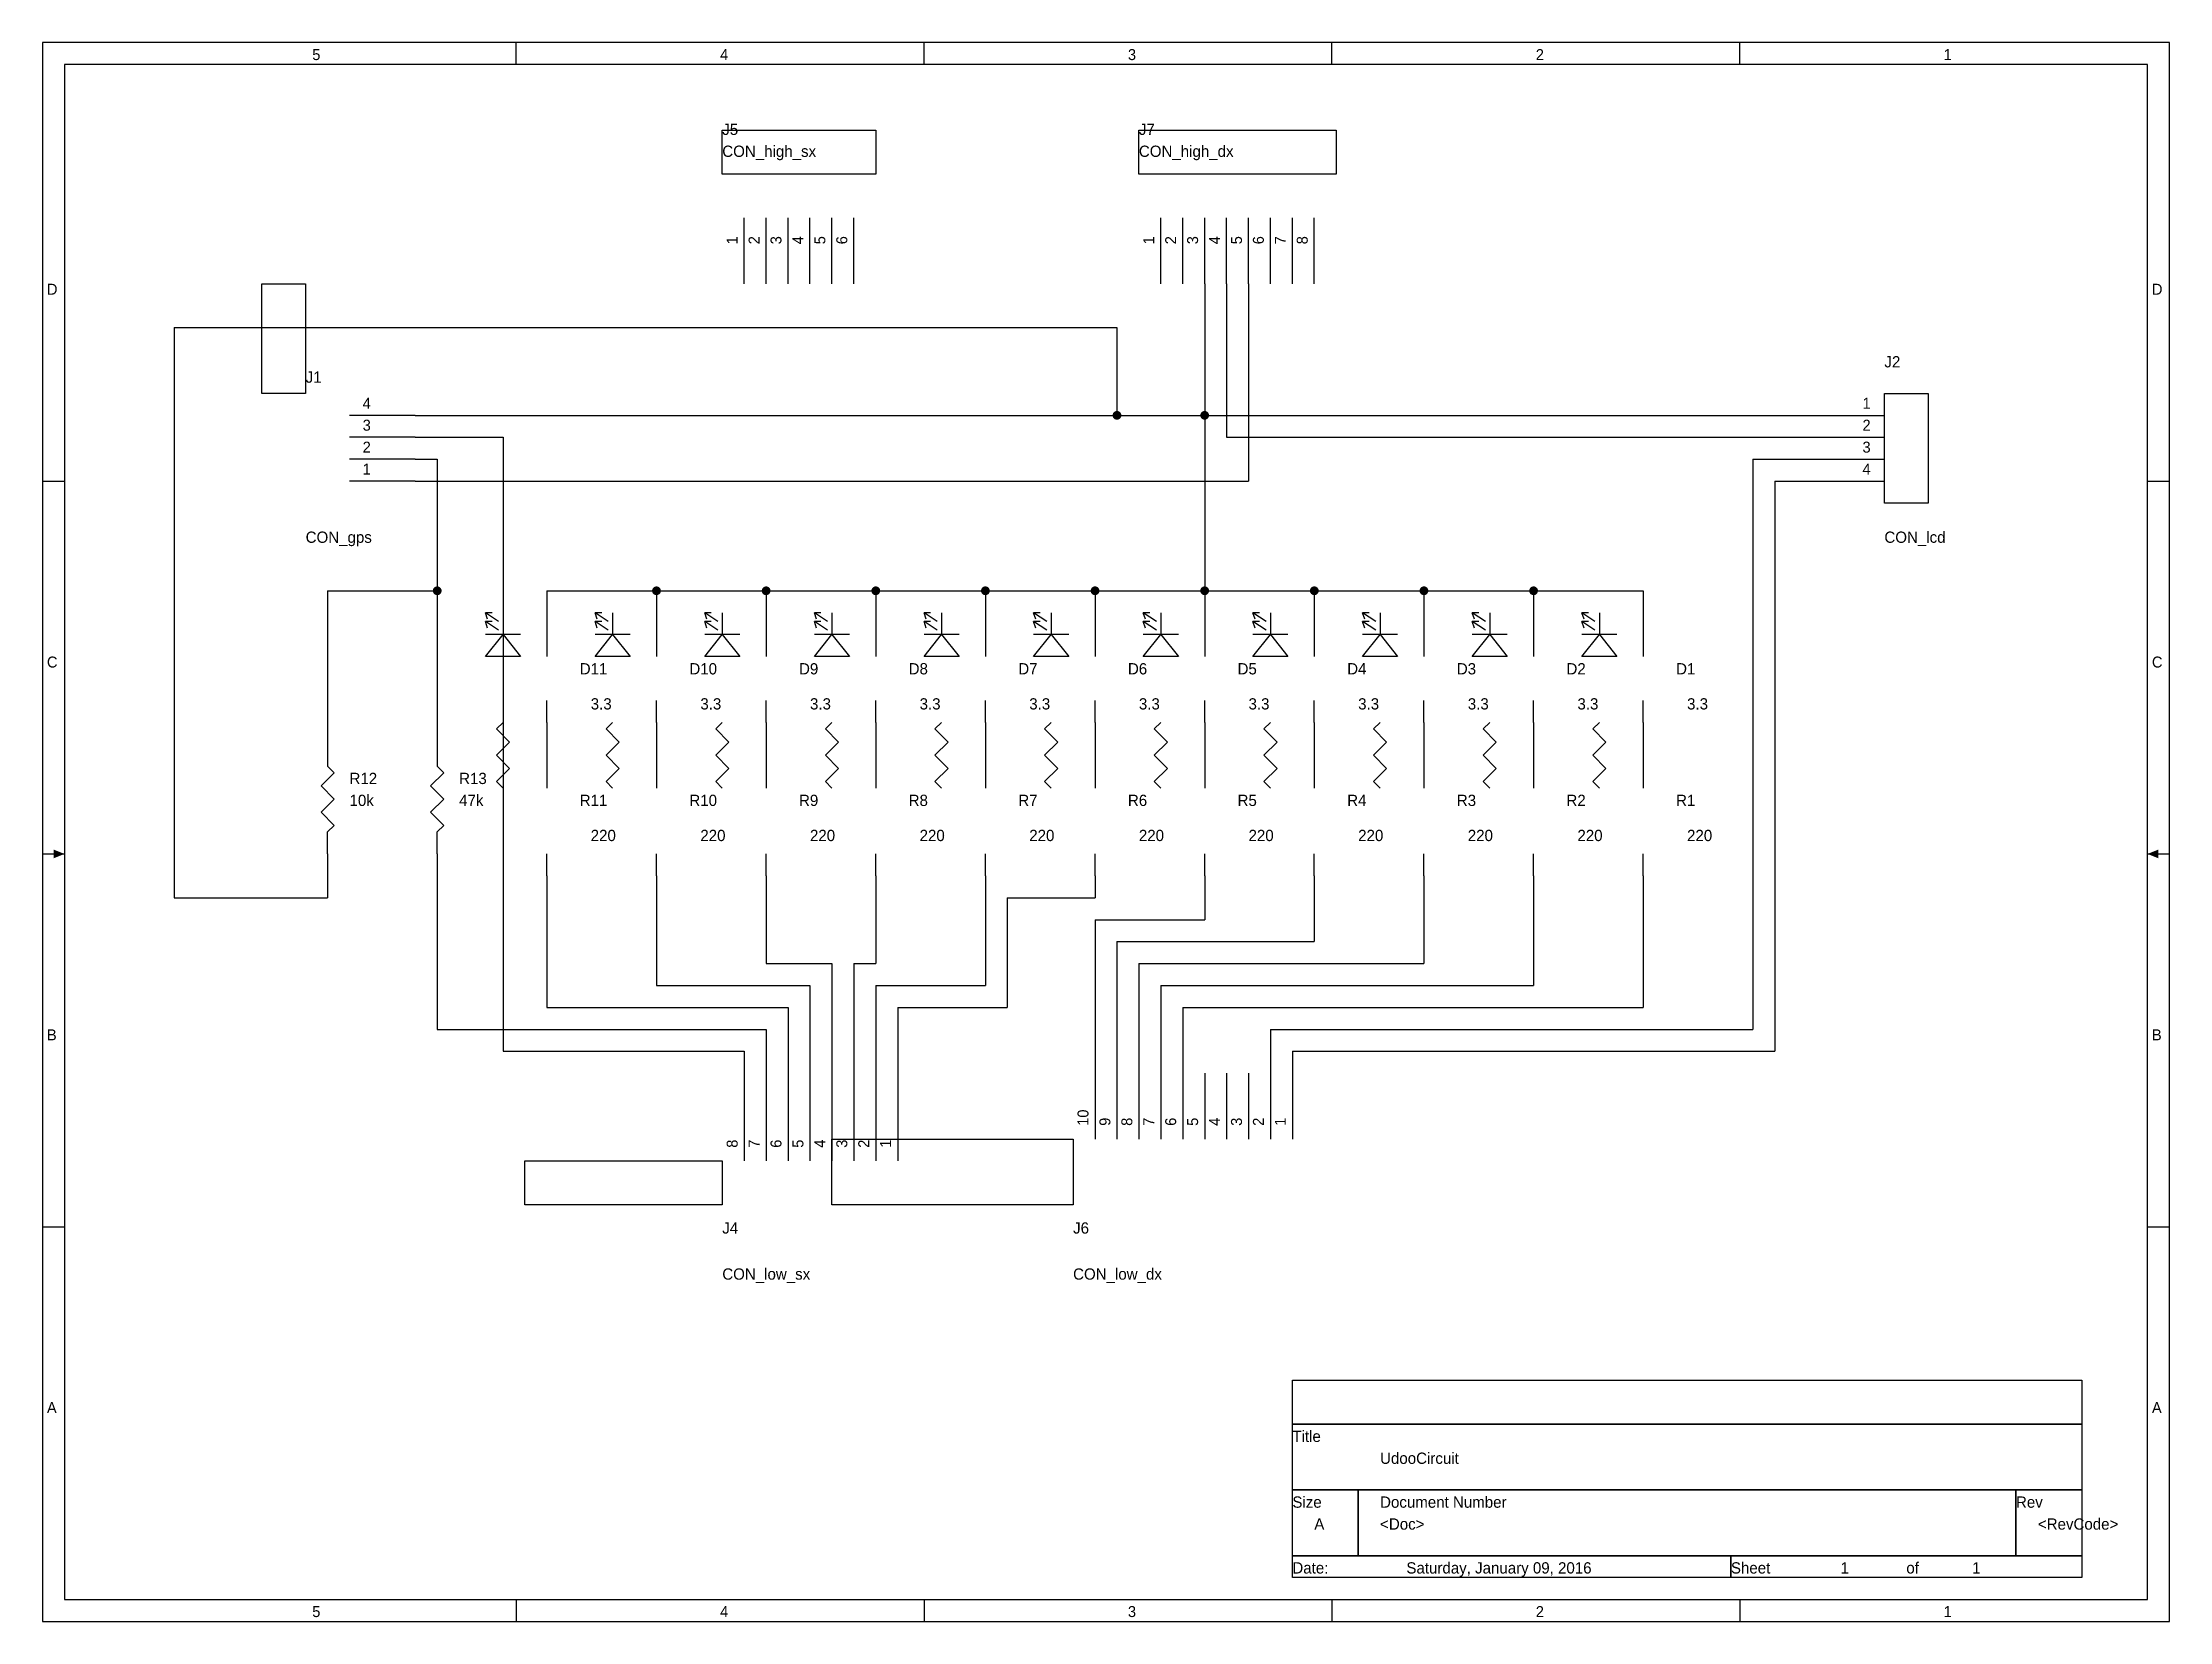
# Model space of a CAD drawing. Extents: x -0.1 to 9.6, y 0.1 to 7.3.
import ezdxf

# ---------------------------------------------------------------- set-up
doc = ezdxf.new("R2010")
doc.units = 0

msp = doc.modelspace()

# ---------------------------------------------------------------- linework, layer by layer
at = {"layer": 'PARTS'}
for p, q in [((3.1, 6.2), (3.1, 6.5)), ((3.2, 6.2), (3.2, 6.5)), ((3.3, 6.2), (3.3, 6.5)), ((3.4, 6.2), (3.4, 6.5)), ((3.5, 6.2), (3.5, 6.5)), ((3.6, 6.2), (3.6, 6.5)), ((5, 6.2), (5, 6.5)), ((5.1, 6.2), (5.1, 6.5)), ((5.2, 6.2), (5.2, 6.5)), ((5.3, 6.2), (5.3, 6.5)), ((5.4, 6.2), (5.4, 6.5)), ((5.5, 6.2), (5.5, 6.5)), ((5.6, 6.2), (5.6, 6.5)), ((5.7, 6.2), (5.7, 6.5)), ((1.6, 5.6), (1.3, 5.6)), ((8, 5.6), (8.3, 5.6)), ((1.6, 5.5), (1.3, 5.5)), ((8, 5.5), (8.3, 5.5)), ((1.6, 5.4), (1.3, 5.4)), ((8, 5.4), (8.3, 5.4)), ((1.6, 5.3), (1.3, 5.3)), ((8, 5.3), (8.3, 5.3)), ((2.2, 4.6), (2.2, 4.5)), ((2.7, 4.6), (2.7, 4.5)), ((3.2, 4.6), (3.2, 4.5)), ((3.7, 4.6), (3.7, 4.5)), ((4.2, 4.6), (4.2, 4.5)), ((4.7, 4.6), (4.7, 4.5)), ((5.2, 4.6), (5.2, 4.5)), ((5.7, 4.6), (5.7, 4.5)), ((6.2, 4.6), (6.2, 4.5)), ((6.7, 4.6), (6.7, 4.5)), ((7.2, 4.6), (7.2, 4.5)), ((2.2, 4.2), (2.2, 4.3)), ((2.7, 4.2), (2.7, 4.3)), ((3.2, 4.2), (3.2, 4.3)), ((3.7, 4.2), (3.7, 4.3)), ((4.2, 4.2), (4.2, 4.3)), ((4.7, 4.2), (4.7, 4.3)), ((5.2, 4.2), (5.2, 4.3)), ((5.7, 4.2), (5.7, 4.3)), ((6.2, 4.2), (6.2, 4.3)), ((6.7, 4.2), (6.7, 4.3)), ((7.2, 4.2), (7.2, 4.3)), ((1.2, 4.1), (1.2, 4)), ((1.7, 4.1), (1.7, 4)), ((2.2, 4), (2.2, 3.9)), ((2.7, 4), (2.7, 3.9)), ((3.2, 4), (3.2, 3.9)), ((3.7, 4), (3.7, 3.9)), ((4.2, 4), (4.2, 3.9)), ((4.7, 4), (4.7, 3.9)), ((5.2, 4), (5.2, 3.9)), ((5.7, 4), (5.7, 3.9)), ((6.2, 4), (6.2, 3.9)), ((6.7, 4), (6.7, 3.9)), ((7.2, 4), (7.2, 3.9)), ((1.2, 3.6), (1.2, 3.7)), ((1.7, 3.6), (1.7, 3.7)), ((2.2, 3.5), (2.2, 3.6)), ((2.7, 3.5), (2.7, 3.6)), ((3.2, 3.5), (3.2, 3.6)), ((3.7, 3.5), (3.7, 3.6)), ((4.2, 3.5), (4.2, 3.6)), ((4.7, 3.5), (4.7, 3.6)), ((5.2, 3.5), (5.2, 3.6)), ((5.7, 3.5), (5.7, 3.6)), ((6.2, 3.5), (6.2, 3.6)), ((6.7, 3.5), (6.7, 3.6)), ((7.2, 3.5), (7.2, 3.6)), ((4.7, 2.6), (4.7, 2.3)), ((4.8, 2.6), (4.8, 2.3)), ((4.9, 2.6), (4.9, 2.3)), ((5, 2.6), (5, 2.3)), ((5.1, 2.6), (5.1, 2.3)), ((5.2, 2.6), (5.2, 2.3)), ((5.3, 2.6), (5.3, 2.3)), ((5.4, 2.6), (5.4, 2.3)), ((5.5, 2.6), (5.5, 2.3)), ((5.6, 2.6), (5.6, 2.3)), ((3.1, 2.5), (3.1, 2.2)), ((3.2, 2.5), (3.2, 2.2)), ((3.3, 2.5), (3.3, 2.2)), ((3.4, 2.5), (3.4, 2.2)), ((3.5, 2.5), (3.5, 2.2)), ((3.6, 2.5), (3.6, 2.2)), ((3.7, 2.5), (3.7, 2.2)), ((3.8, 2.5), (3.8, 2.2))]:
    msp.add_line(p, q, dxfattribs=at)
for points in [[(3, 6.7), (3, 6.9), (3.7, 6.9), (3.7, 6.7)], [(4.9, 6.7), (4.9, 6.9), (5.8, 6.9), (5.8, 6.7)], [(1.1, 5.7), (0.9, 5.7), (0.9, 6.2), (1.1, 6.2)], [(8.3, 5.7), (8.5, 5.7), (8.5, 5.2), (8.3, 5.2)], [(4.6, 2.3), (4.6, 2), (3.5, 2), (3.5, 2.3)], [(3, 2.2), (3, 2), (2.1, 2), (2.1, 2.2)]]:
    msp.add_lwpolyline(points, close=True, dxfattribs=at)
for points in [[(1.98, 4.66), (1.92, 4.7)], [(1.93, 4.67), (1.92, 4.7)], [(1.95, 4.7), (1.92, 4.7)], [(1.98, 4.62), (1.92, 4.66)], [(1.93, 4.63), (1.92, 4.66)], [(1.95, 4.66), (1.92, 4.66)], [(2, 4.7), (2, 4.6)], [(2.48, 4.66), (2.42, 4.7)], [(2.43, 4.67), (2.42, 4.7)], [(2.45, 4.7), (2.42, 4.7)], [(2.48, 4.62), (2.42, 4.66)], [(2.43, 4.63), (2.42, 4.66)], [(2.45, 4.66), (2.42, 4.66)], [(2.5, 4.7), (2.5, 4.6)], [(2.98, 4.66), (2.92, 4.7)], [(2.93, 4.67), (2.92, 4.7)], [(2.95, 4.7), (2.92, 4.7)], [(2.98, 4.62), (2.92, 4.66)], [(2.93, 4.63), (2.92, 4.66)], [(2.95, 4.66), (2.92, 4.66)], [(3, 4.7), (3, 4.6)], [(3.48, 4.66), (3.42, 4.7)], [(3.43, 4.67), (3.42, 4.7)], [(3.45, 4.7), (3.42, 4.7)], [(3.48, 4.62), (3.42, 4.66)], [(3.43, 4.63), (3.42, 4.66)], [(3.45, 4.66), (3.42, 4.66)], [(3.5, 4.7), (3.5, 4.6)], [(3.98, 4.66), (3.92, 4.7)], [(3.93, 4.67), (3.92, 4.7)], [(3.95, 4.7), (3.92, 4.7)], [(3.98, 4.62), (3.92, 4.66)], [(3.93, 4.63), (3.92, 4.66)], [(3.95, 4.66), (3.92, 4.66)], [(4, 4.7), (4, 4.6)], [(4.48, 4.66), (4.42, 4.7)], [(4.43, 4.67), (4.42, 4.7)], [(4.45, 4.7), (4.42, 4.7)], [(4.48, 4.62), (4.42, 4.66)], [(4.43, 4.63), (4.42, 4.66)], [(4.45, 4.66), (4.42, 4.66)], [(4.5, 4.7), (4.5, 4.6)], [(4.98, 4.66), (4.92, 4.7)], [(4.93, 4.67), (4.92, 4.7)], [(4.95, 4.7), (4.92, 4.7)], [(4.98, 4.62), (4.92, 4.66)], [(4.93, 4.63), (4.92, 4.66)], [(4.95, 4.66), (4.92, 4.66)], [(5, 4.7), (5, 4.6)], [(5.48, 4.66), (5.42, 4.7)], [(5.43, 4.67), (5.42, 4.7)], [(5.45, 4.7), (5.42, 4.7)], [(5.48, 4.62), (5.42, 4.66)], [(5.43, 4.63), (5.42, 4.66)], [(5.45, 4.66), (5.42, 4.66)], [(5.5, 4.7), (5.5, 4.6)], [(5.98, 4.66), (5.92, 4.7)], [(5.93, 4.67), (5.92, 4.7)], [(5.95, 4.7), (5.92, 4.7)], [(5.98, 4.62), (5.92, 4.66)], [(5.93, 4.63), (5.92, 4.66)], [(5.95, 4.66), (5.92, 4.66)], [(6, 4.7), (6, 4.6)], [(6.48, 4.66), (6.42, 4.7)], [(6.43, 4.67), (6.42, 4.7)], [(6.45, 4.7), (6.42, 4.7)], [(6.48, 4.62), (6.42, 4.66)], [(6.43, 4.63), (6.42, 4.66)], [(6.45, 4.66), (6.42, 4.66)], [(6.5, 4.7), (6.5, 4.6)], [(6.98, 4.66), (6.92, 4.7)], [(6.93, 4.67), (6.92, 4.7)], [(6.95, 4.7), (6.92, 4.7)], [(6.98, 4.62), (6.92, 4.66)], [(6.93, 4.63), (6.92, 4.66)], [(6.95, 4.66), (6.92, 4.66)], [(7, 4.7), (7, 4.6)], [(1.92, 4.5), (2, 4.6)], [(2.08, 4.6), (1.92, 4.6)], [(1.94, 4.6), (1.94, 4.6)], [(1.94, 4.6), (1.94, 4.6)], [(2, 4.6), (2.08, 4.5)], [(2.42, 4.5), (2.5, 4.6)], [(2.58, 4.6), (2.42, 4.6)], [(2.44, 4.6), (2.44, 4.6)], [(2.44, 4.6), (2.44, 4.6)], [(2.5, 4.6), (2.58, 4.5)], [(2.92, 4.5), (3, 4.6)], [(3.08, 4.6), (2.92, 4.6)], [(2.94, 4.6), (2.94, 4.6)], [(2.94, 4.6), (2.94, 4.6)], [(3, 4.6), (3.08, 4.5)], [(3.42, 4.5), (3.5, 4.6)], [(3.58, 4.6), (3.42, 4.6)], [(3.44, 4.6), (3.44, 4.6)], [(3.44, 4.6), (3.44, 4.6)], [(3.5, 4.6), (3.58, 4.5)], [(3.92, 4.5), (4, 4.6)], [(4.08, 4.6), (3.92, 4.6)], [(3.94, 4.6), (3.94, 4.6)], [(3.94, 4.6), (3.94, 4.6)], [(4, 4.6), (4.08, 4.5)], [(4.42, 4.5), (4.5, 4.6)], [(4.58, 4.6), (4.42, 4.6)], [(4.44, 4.6), (4.44, 4.6)], [(4.44, 4.6), (4.44, 4.6)], [(4.5, 4.6), (4.58, 4.5)], [(4.92, 4.5), (5, 4.6)], [(5.08, 4.6), (4.92, 4.6)], [(4.94, 4.6), (4.94, 4.6)], [(4.94, 4.6), (4.94, 4.6)], [(5, 4.6), (5.08, 4.5)], [(5.42, 4.5), (5.5, 4.6)], [(5.58, 4.6), (5.42, 4.6)], [(5.44, 4.6), (5.44, 4.6)], [(5.44, 4.6), (5.44, 4.6)], [(5.5, 4.6), (5.58, 4.5)], [(5.92, 4.5), (6, 4.6)], [(6.08, 4.6), (5.92, 4.6)], [(5.94, 4.6), (5.94, 4.6)], [(5.94, 4.6), (5.94, 4.6)], [(6, 4.6), (6.08, 4.5)], [(6.42, 4.5), (6.5, 4.6)], [(6.58, 4.6), (6.42, 4.6)], [(6.44, 4.6), (6.44, 4.6)], [(6.44, 4.6), (6.44, 4.6)], [(6.5, 4.6), (6.58, 4.5)], [(6.92, 4.5), (7, 4.6)], [(7.08, 4.6), (6.92, 4.6)], [(6.94, 4.6), (6.94, 4.6)], [(6.94, 4.6), (6.94, 4.6)], [(7, 4.6), (7.08, 4.5)], [(2.08, 4.5), (1.92, 4.5)], [(2.58, 4.5), (2.42, 4.5)], [(3.08, 4.5), (2.92, 4.5)], [(3.58, 4.5), (3.42, 4.5)], [(4.08, 4.5), (3.92, 4.5)], [(4.58, 4.5), (4.42, 4.5)], [(5.08, 4.5), (4.92, 4.5)], [(5.58, 4.5), (5.42, 4.5)], [(6.08, 4.5), (5.92, 4.5)], [(6.58, 4.5), (6.42, 4.5)], [(7.08, 4.5), (6.92, 4.5)], [(1.97, 4.17), (2, 4.2)], [(2.47, 4.17), (2.5, 4.2)], [(2.97, 4.17), (3, 4.2)], [(3.47, 4.17), (3.5, 4.2)], [(3.97, 4.17), (4, 4.2)], [(4.47, 4.17), (4.5, 4.2)], [(4.97, 4.17), (5, 4.2)], [(5.47, 4.17), (5.5, 4.2)], [(5.97, 4.17), (6, 4.2)], [(6.47, 4.17), (6.5, 4.2)], [(6.97, 4.17), (7, 4.2)], [(2.03, 4.11), (1.97, 4.17)], [(1.97, 4.05), (2.03, 4.11)], [(2.53, 4.11), (2.47, 4.17)], [(2.47, 4.05), (2.53, 4.11)], [(3.03, 4.11), (2.97, 4.17)], [(2.97, 4.05), (3.03, 4.11)], [(3.53, 4.11), (3.47, 4.17)], [(3.47, 4.05), (3.53, 4.11)], [(4.03, 4.11), (3.97, 4.17)], [(3.97, 4.05), (4.03, 4.11)], [(4.53, 4.11), (4.47, 4.17)], [(4.47, 4.05), (4.53, 4.11)], [(5.03, 4.11), (4.97, 4.17)], [(4.97, 4.05), (5.03, 4.11)], [(5.53, 4.11), (5.47, 4.17)], [(5.47, 4.05), (5.53, 4.11)], [(6.03, 4.11), (5.97, 4.17)], [(5.97, 4.05), (6.03, 4.11)], [(6.53, 4.11), (6.47, 4.17)], [(6.47, 4.05), (6.53, 4.11)], [(7.03, 4.11), (6.97, 4.17)], [(6.97, 4.05), (7.03, 4.11)], [(1.2, 4), (1.23, 3.97)], [(1.7, 4), (1.73, 3.97)], [(2.03, 3.99), (1.97, 4.05)], [(1.97, 3.93), (2.03, 3.99)], [(2.53, 3.99), (2.47, 4.05)], [(2.47, 3.93), (2.53, 3.99)], [(3.03, 3.99), (2.97, 4.05)], [(2.97, 3.93), (3.03, 3.99)], [(3.53, 3.99), (3.47, 4.05)], [(3.47, 3.93), (3.53, 3.99)], [(4.03, 3.99), (3.97, 4.05)], [(3.97, 3.93), (4.03, 3.99)], [(4.53, 3.99), (4.47, 4.05)], [(4.47, 3.93), (4.53, 3.99)], [(5.03, 3.99), (4.97, 4.05)], [(4.97, 3.93), (5.03, 3.99)], [(5.53, 3.99), (5.47, 4.05)], [(5.47, 3.93), (5.53, 3.99)], [(6.03, 3.99), (5.97, 4.05)], [(5.97, 3.93), (6.03, 3.99)], [(6.53, 3.99), (6.47, 4.05)], [(6.47, 3.93), (6.53, 3.99)], [(7.03, 3.99), (6.97, 4.05)], [(6.97, 3.93), (7.03, 3.99)], [(1.23, 3.97), (1.17, 3.91)], [(1.17, 3.91), (1.23, 3.85)], [(1.73, 3.97), (1.67, 3.91)], [(1.67, 3.91), (1.73, 3.85)], [(2, 3.9), (1.97, 3.93)], [(2.5, 3.9), (2.47, 3.93)], [(3, 3.9), (2.97, 3.93)], [(3.5, 3.9), (3.47, 3.93)], [(4, 3.9), (3.97, 3.93)], [(4.5, 3.9), (4.47, 3.93)], [(5, 3.9), (4.97, 3.93)], [(5.5, 3.9), (5.47, 3.93)], [(6, 3.9), (5.97, 3.93)], [(6.5, 3.9), (6.47, 3.93)], [(7, 3.9), (6.97, 3.93)], [(1.23, 3.85), (1.17, 3.79)], [(1.17, 3.79), (1.23, 3.73)], [(1.73, 3.85), (1.67, 3.79)], [(1.67, 3.79), (1.73, 3.73)], [(1.23, 3.73), (1.2, 3.7)], [(1.73, 3.73), (1.7, 3.7)]]:
    msp.add_lwpolyline(points, dxfattribs=at)
at = {"layer": 'TITLE'}
for points in [[(-0.1, 0.1), (9.6, 0.1), (9.6, 7.3), (-0.1, 7.3)], [(0, 0.2), (9.5, 0.2), (9.5, 7.2), (0, 7.2)], [(5.6, 1.2), (9.2, 1.2), (9.2, 1), (5.6, 1)], [(5.6, 1), (9.2, 1), (9.2, 0.7), (5.6, 0.7)], [(5.6, 0.7), (5.9, 0.7), (5.9, 0.4), (5.6, 0.4)], [(5.9, 0.7), (8.9, 0.7), (8.9, 0.4), (5.9, 0.4)], [(8.9, 0.7), (9.2, 0.7), (9.2, 0.4), (8.9, 0.4)], [(5.6, 0.4), (7.6, 0.4), (7.6, 0.3), (5.6, 0.3)], [(7.6, 0.4), (9.2, 0.4), (9.2, 0.3), (7.6, 0.3)]]:
    msp.add_lwpolyline(points, close=True, dxfattribs=at)
for points in [[(2.06, 7.2), (2.06, 7.3)], [(3.92, 7.2), (3.92, 7.3)], [(5.78, 7.2), (5.78, 7.3)], [(7.64, 7.2), (7.64, 7.3)], [(-0.1, 5.3), (0, 5.3)], [(9.5, 5.3), (9.6, 5.3)], [(-0.1, 3.6), (0, 3.6)], [(9.5, 3.6), (9.6, 3.6)], [(-0.1, 1.9), (0, 1.9)], [(9.5, 1.9), (9.6, 1.9)], [(2.06, 0.2), (2.06, 0.1)], [(3.92, 0.2), (3.92, 0.1)], [(5.78, 0.2), (5.78, 0.1)], [(7.64, 0.2), (7.64, 0.1)]]:
    msp.add_lwpolyline(points, dxfattribs=at)
for points in [[(0, 3.6), (-0.05, 3.62), (-0.05, 3.58), (-0.05, 3.6)], [(0, 3.6), (-0.05, 3.62), (-0.05, 3.58), (-0.05, 3.6)], [(0, 3.6), (-0.05, 3.62), (-0.05, 3.58), (-0.05, 3.6)], [(9.5, 3.6), (9.55, 3.62), (9.55, 3.58), (9.55, 3.6)], [(9.5, 3.6), (9.55, 3.62), (9.55, 3.58), (9.55, 3.6)], [(9.5, 3.6), (9.55, 3.62), (9.55, 3.58), (9.55, 3.6)]]:
    msp.add_solid(points, dxfattribs=at)
at = {"layer": 'WIRE'}
for points in [[(5.2, 6.2), (5.2, 5.6)], [(5.3, 6.2), (5.3, 5.5)], [(5.4, 6.2), (5.4, 5.3)], [(0.5, 6), (0.5, 3.4)], [(0.5, 6), (4.8, 6)], [(4.8, 6), (4.8, 5.6)], [(1.6, 5.6), (4.8, 5.6)], [(4.8, 5.6), (5.2, 5.6)], [(5.2, 5.6), (8, 5.6)], [(5.2, 5.6), (5.2, 4.8)], [(1.6, 5.5), (2, 5.5)], [(2, 5.5), (2, 2.7)], [(5.3, 5.5), (8, 5.5)], [(1.6, 5.4), (1.7, 5.4)], [(1.7, 5.4), (1.7, 4.8)], [(7.7, 5.4), (8, 5.4)], [(7.7, 5.4), (7.7, 2.8)], [(1.6, 5.3), (5.4, 5.3)], [(7.8, 5.3), (7.8, 2.7)], [(7.8, 5.3), (8, 5.3)], [(1.2, 4.8), (1.7, 4.8)], [(1.2, 4.8), (1.2, 4.1)], [(1.7, 4.8), (1.7, 4.1)], [(2.2, 4.8), (2.2, 4.6)], [(2.2, 4.8), (2.7, 4.8)], [(2.7, 4.8), (2.7, 4.6)], [(2.7, 4.8), (3.2, 4.8)], [(3.2, 4.8), (3.2, 4.6)], [(3.2, 4.8), (3.7, 4.8)], [(3.7, 4.8), (4.2, 4.8)], [(3.7, 4.8), (3.7, 4.6)], [(4.2, 4.8), (4.7, 4.8)], [(4.2, 4.8), (4.2, 4.6)], [(4.7, 4.8), (4.7, 4.6)], [(4.7, 4.8), (5.2, 4.8)], [(5.2, 4.8), (5.2, 4.6)], [(5.2, 4.8), (5.7, 4.8)], [(5.7, 4.8), (6.2, 4.8)], [(5.7, 4.8), (5.7, 4.6)], [(6.2, 4.8), (6.2, 4.6)], [(6.2, 4.8), (6.7, 4.8)], [(6.7, 4.8), (6.7, 4.6)], [(6.7, 4.8), (7.2, 4.8)], [(7.2, 4.8), (7.2, 4.6)], [(2.2, 4.2), (2.2, 4)], [(2.7, 4.2), (2.7, 4)], [(3.2, 4.2), (3.2, 4)], [(3.7, 4.2), (3.7, 4)], [(4.2, 4.2), (4.2, 4)], [(4.7, 4.2), (4.7, 4)], [(5.2, 4.2), (5.2, 4)], [(5.7, 4.2), (5.7, 4)], [(6.2, 4.2), (6.2, 4)], [(6.7, 4.2), (6.7, 4)], [(7.2, 4.2), (7.2, 4)], [(1.2, 3.6), (1.2, 3.4)], [(1.7, 3.6), (1.7, 2.8)], [(2.2, 3.5), (2.2, 2.9)], [(2.7, 3.5), (2.7, 3)], [(3.2, 3.5), (3.2, 3.1)], [(3.7, 3.5), (3.7, 3.1)], [(4.2, 3.5), (4.2, 3)], [(4.7, 3.5), (4.7, 3.4)], [(5.2, 3.5), (5.2, 3.3)], [(5.7, 3.5), (5.7, 3.2)], [(6.2, 3.5), (6.2, 3.1)], [(6.7, 3.5), (6.7, 3)], [(7.2, 3.5), (7.2, 2.9)], [(0.5, 3.4), (1.2, 3.4)], [(4.3, 3.4), (4.3, 2.9)], [(4.3, 3.4), (4.7, 3.4)], [(4.7, 3.3), (5.2, 3.3)], [(4.7, 3.3), (4.7, 2.6)], [(4.8, 3.2), (5.7, 3.2)], [(4.8, 3.2), (4.8, 2.6)], [(3.2, 3.1), (3.5, 3.1)], [(3.5, 3.1), (3.5, 2.5)], [(3.6, 3.1), (3.6, 2.5)], [(3.6, 3.1), (3.7, 3.1)], [(4.9, 3.1), (6.2, 3.1)], [(4.9, 3.1), (4.9, 2.6)], [(2.7, 3), (3.4, 3)], [(3.4, 3), (3.4, 2.5)], [(3.7, 3), (3.7, 2.5)], [(3.7, 3), (4.2, 3)], [(5, 3), (5, 2.6)], [(5, 3), (6.7, 3)], [(2.2, 2.9), (3.3, 2.9)], [(3.3, 2.9), (3.3, 2.5)], [(3.8, 2.9), (3.8, 2.5)], [(3.8, 2.9), (4.3, 2.9)], [(5.1, 2.9), (7.2, 2.9)], [(5.1, 2.9), (5.1, 2.6)], [(1.7, 2.8), (3.2, 2.8)], [(3.2, 2.8), (3.2, 2.5)], [(5.5, 2.8), (5.5, 2.6)], [(5.5, 2.8), (7.7, 2.8)], [(2, 2.7), (3.1, 2.7)], [(3.1, 2.7), (3.1, 2.5)], [(5.6, 2.7), (7.8, 2.7)], [(5.6, 2.7), (5.6, 2.6)]]:
    msp.add_lwpolyline(points, dxfattribs=at)
at = {"layer": 'WIRE', "const_width": 0.02}
for points in [[(4.79, 5.6, 1), (4.81, 5.6, 1)], [(5.19, 5.6, 1), (5.21, 5.6, 1)], [(1.69, 4.8, 1), (1.71, 4.8, 1)], [(2.69, 4.8, 1), (2.71, 4.8, 1)], [(3.19, 4.8, 1), (3.21, 4.8, 1)], [(3.69, 4.8, 1), (3.71, 4.8, 1)], [(4.19, 4.8, 1), (4.21, 4.8, 1)], [(4.69, 4.8, 1), (4.71, 4.8, 1)], [(5.19, 4.8, 1), (5.21, 4.8, 1)], [(5.69, 4.8, 1), (5.71, 4.8, 1)], [(6.19, 4.8, 1), (6.21, 4.8, 1)], [(6.69, 4.8, 1), (6.71, 4.8, 1)]]:
    msp.add_lwpolyline(points, format="xyb", close=True, dxfattribs=at)

# ---------------------------------------------------------------- texts
at = {"layer": 'PARTS'}
for s, p in [('1', (3.07, 6.38)), ('2', (3.17, 6.38)), ('3', (3.27, 6.38)), ('4', (3.37, 6.38)), ('5', (3.47, 6.38)), ('6', (3.57, 6.38)), ('1', (4.97, 6.38)), ('2', (5.07, 6.38)), ('3', (5.17, 6.38)), ('4', (5.27, 6.38)), ('5', (5.37, 6.38)), ('6', (5.47, 6.38)), ('7', (5.57, 6.38)), ('8', (5.67, 6.38)), ('10', (4.67, 2.36)), ('9', (4.77, 2.36)), ('8', (4.87, 2.36)), ('7', (4.97, 2.36)), ('6', (5.07, 2.36)), ('5', (5.17, 2.36)), ('4', (5.27, 2.36)), ('3', (5.37, 2.36)), ('2', (5.47, 2.36)), ('1', (5.57, 2.36)), ('8', (3.07, 2.26)), ('7', (3.17, 2.26)), ('6', (3.27, 2.26)), ('5', (3.37, 2.26)), ('4', (3.47, 2.26)), ('3', (3.57, 2.26)), ('2', (3.67, 2.26)), ('1', (3.77, 2.26))]:
    msp.add_text(s, height=0.05, rotation=90, dxfattribs=at).set_placement(p)
for s, p in [('4', (1.36, 5.63)), ('1', (8.2, 5.63)), ('3', (1.36, 5.53)), ('2', (8.2, 5.53)), ('2', (1.36, 5.43)), ('3', (8.2, 5.43)), ('1', (1.36, 5.33)), ('4', (8.2, 5.33))]:
    msp.add_text(s, height=0.05, dxfattribs=at).set_placement(p)
at = {"layer": 'PARTTEXT'}
for s, p in [('J5', (3, 6.8786)), ('J7', (4.9, 6.8786)), ('CON_high_sx', (3, 6.7786)), ('CON_high_dx', (4.9, 6.7786)), ('J2', (8.3, 5.8186)), ('J1', (1.1, 5.7486)), ('CON_gps', (1.1, 5.0186)), ('CON_lcd', (8.3, 5.0186)), ('D11', (2.35, 4.4186)), ('D10', (2.85, 4.4186)), ('D9', (3.35, 4.4186)), ('D8', (3.85, 4.4186)), ('D7', (4.35, 4.4186)), ('D6', (4.85, 4.4186)), ('D5', (5.35, 4.4186)), ('D4', (5.85, 4.4186)), ('D3', (6.35, 4.4186)), ('D2', (6.85, 4.4186)), ('D1', (7.35, 4.4186)), ('3.3', (2.4, 4.2586)), ('3.3', (2.9, 4.2586)), ('3.3', (3.4, 4.2586)), ('3.3', (3.9, 4.2586)), ('3.3', (4.4, 4.2586)), ('3.3', (4.9, 4.2586)), ('3.3', (5.4, 4.2586)), ('3.3', (5.9, 4.2586)), ('3.3', (6.4, 4.2586)), ('3.3', (6.9, 4.2586)), ('3.3', (7.4, 4.2586)), ('R12', (1.3, 3.9186)), ('R13', (1.8, 3.9186)), ('10k', (1.3, 3.8186)), ('47k', (1.8, 3.8186)), ('R11', (2.35, 3.8186)), ('R10', (2.85, 3.8186)), ('R9', (3.35, 3.8186)), ('R8', (3.85, 3.8186)), ('R7', (4.35, 3.8186)), ('R6', (4.85, 3.8186)), ('R5', (5.35, 3.8186)), ('R4', (5.85, 3.8186)), ('R3', (6.35, 3.8186)), ('R2', (6.85, 3.8186)), ('R1', (7.35, 3.8186)), ('220', (2.4, 3.6586)), ('220', (2.9, 3.6586)), ('220', (3.4, 3.6586)), ('220', (3.9, 3.6586)), ('220', (4.4, 3.6586)), ('220', (4.9, 3.6586)), ('220', (5.4, 3.6586)), ('220', (5.9, 3.6586)), ('220', (6.4, 3.6586)), ('220', (6.9, 3.6586)), ('220', (7.4, 3.6586)), ('J4', (3, 1.8686)), ('J6', (4.6, 1.8686)), ('CON_low_sx', (3, 1.6586)), ('CON_low_dx', (4.6, 1.6586)), ('Title', (5.6, 0.9186)), ('Size', (5.6, 0.6186)), ('Document Number', (6, 0.6186)), ('Rev', (8.9, 0.6186)), ('Date:', (5.6, 0.3186)), ('Sheet', (7.6, 0.3186)), ('of', (8.4, 0.3186))]:
    msp.add_text(s, height=0.0514, dxfattribs=at).set_placement(p)
at = {"layer": 'TITLE'}
for s, height, p in [('5', 0.05, (1.13, 7.22)), ('4', 0.05, (2.99, 7.22)), ('3', 0.05, (4.85, 7.22)), ('2', 0.05, (6.71, 7.22)), ('1', 0.05, (8.57, 7.22)), ('D', 0.05, (-0.08, 6.15)), ('D', 0.05, (9.52, 6.15)), ('C', 0.05, (-0.08, 4.45)), ('C', 0.05, (9.52, 4.45)), ('B', 0.05, (-0.08, 2.75)), ('B', 0.05, (9.52, 2.75)), ('A', 0.05, (-0.08, 1.05)), ('A', 0.05, (9.52, 1.05)), ('UdooCircuit', 0.0514, (6, 0.8186)), ('A', 0.0514, (5.7, 0.5186)), ('<Doc>', 0.0514, (6, 0.5186)), ('<RevCode>', 0.0514, (9, 0.5186)), ('Saturday, January 09, 2016', 0.0514, (6.12, 0.3186)), ('1', 0.0514, (8.1, 0.3186)), ('1', 0.0514, (8.7, 0.3186)), ('5', 0.05, (1.13, 0.12)), ('4', 0.05, (2.99, 0.12)), ('3', 0.05, (4.85, 0.12)), ('2', 0.05, (6.71, 0.12)), ('1', 0.05, (8.57, 0.12))]:
    msp.add_text(s, height=height, dxfattribs=at).set_placement(p)

doc.saveas('drawing.dxf')
